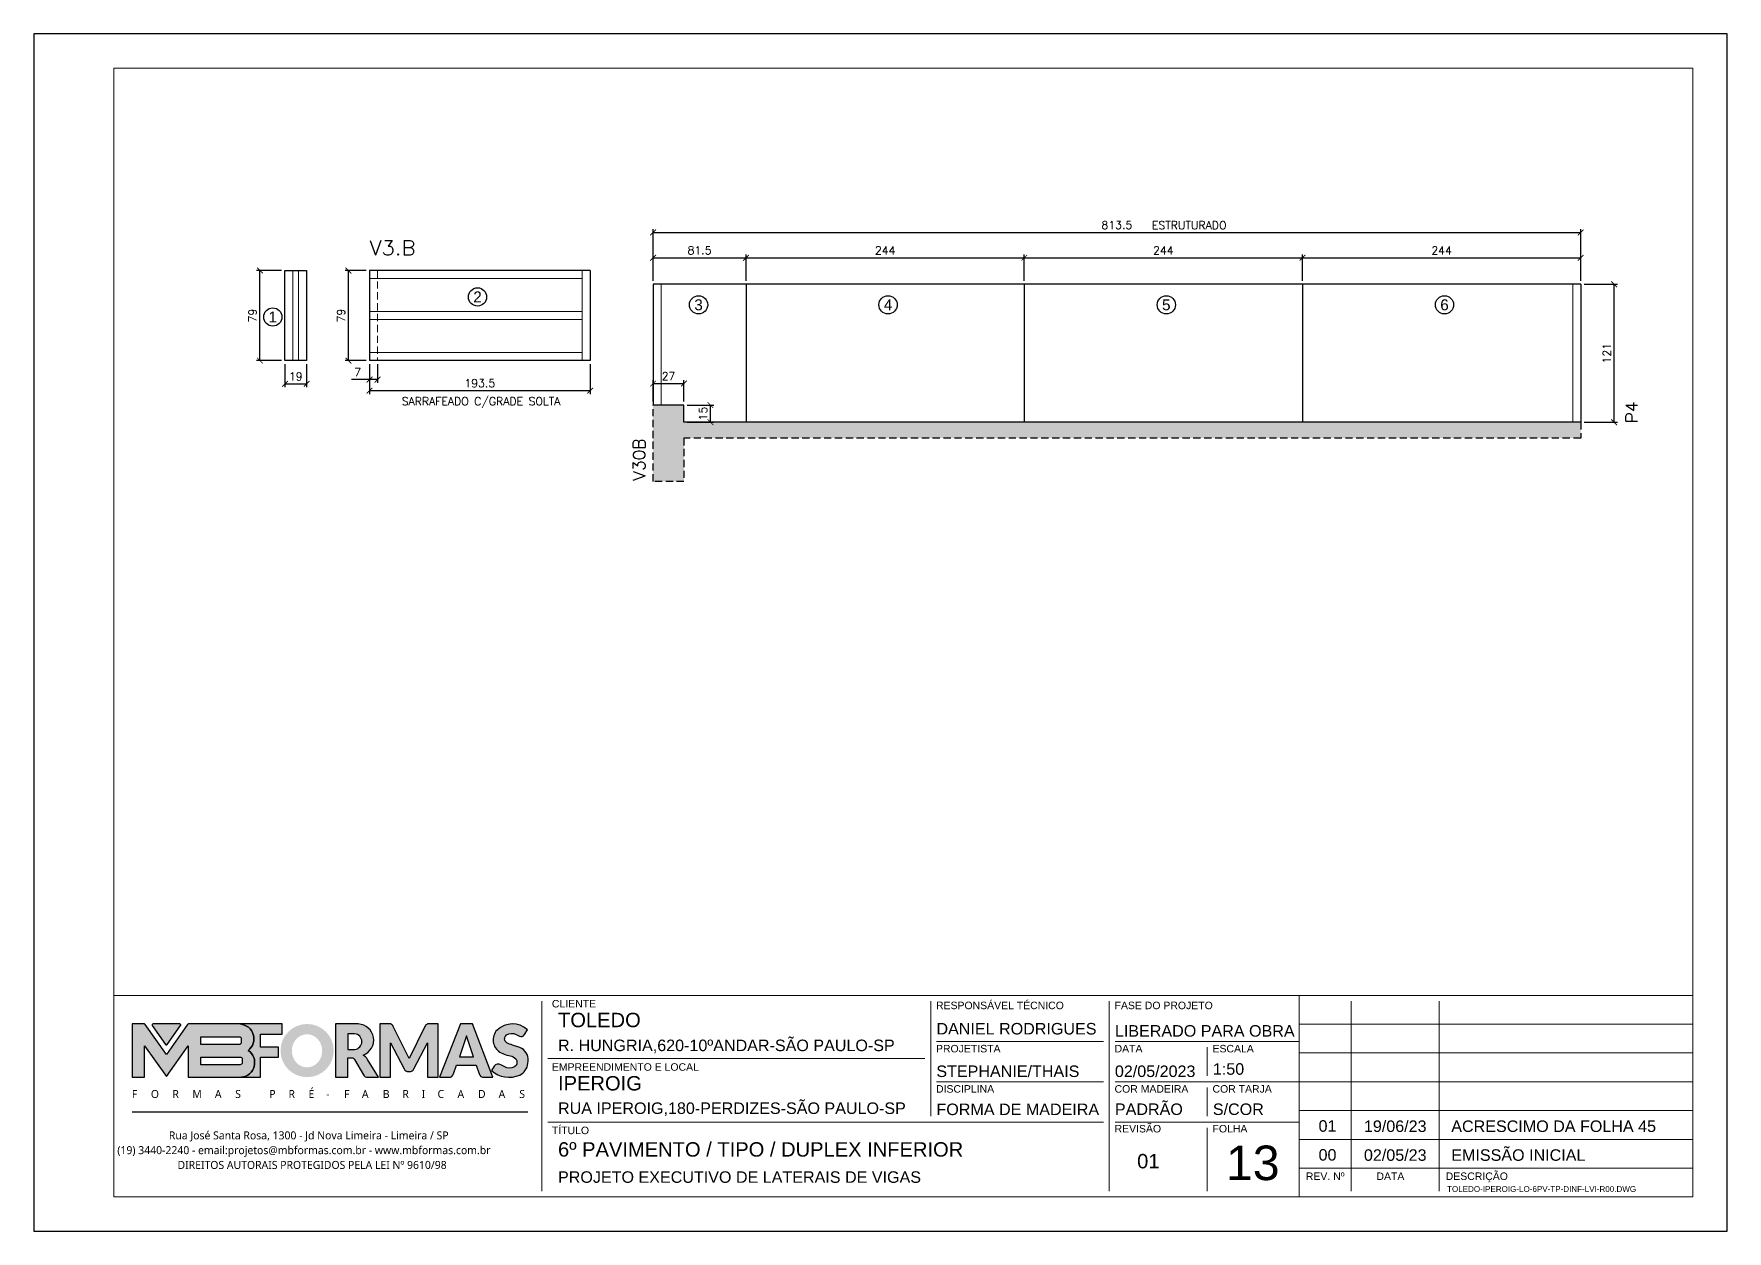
# Model space of a CAD drawing. Extents: x -23436 to 4767, y -4638 to 9755.
# Drawn here: x -19091 to -17606, y 5232 to 6282 of the extents above; entities that cross this region are included whole.
import ezdxf
from ezdxf.enums import TextEntityAlignment as Align

# ---------------------------------------------------------------- set-up
doc = ezdxf.new("R2010")
doc.units = 0
doc.header["$PDMODE"] = 2
doc.header["$PDSIZE"] = 10
doc.linetypes.add('HIDDEN', pattern=[9.525, 6.35, -3.175])
doc.layers.get('0').update_dxf_attribs({"lineweight": 13})
doc.layers.get('Defpoints').update_dxf_attribs({"lineweight": 13})
for name, color, linetype in [('Concreto', 250, 'HIDDEN'), ('Cota', 4, 'Continuous'), ('MB Logo', 255, 'Continuous'), ('Painéis', 200, 'Continuous'), ('Romaneio', 10, 'Continuous')]:
    doc.layers.add(name, color=color, linetype=linetype)
for name, color, linetype, lineweight in [('FOLHA MB', 7, 'Continuous', 13), ('N° Folha', 5, 'Continuous', 13), ('Sarr 2.2x7', 40, 'Continuous', 9), ('Texto Seção', 7, 'Continuous', 15)]:
    doc.layers.add(name, color=color, linetype=linetype, lineweight=lineweight)
doc.layers.add('Laje_Perimetro', color=7, linetype='Continuous', plot=False)
doc.styles.add('ARIAL', font='arial.ttf', dxfattribs={"oblique": 15, "height": 25})
doc.styles.add('MB_C01', font='arial.ttf', dxfattribs={"height": 1.3})
doc.styles.add('MB_C02', font='arial.ttf', dxfattribs={"height": 2})
doc.styles.add('MB_C03', font='arial.ttf', dxfattribs={"height": 2.5})
doc.styles.add('MB_C04', font='arial.ttf', dxfattribs={"height": 6})
doc.styles.add('MtXpl_Lucida_Sans_Un', font='l_10646.ttf')
doc.styles.add('REGUA-120', font='ROMANS.shx', dxfattribs={"height": 15})
doc.styles.add('ROMANS', font='romans.shx')
doc.dimstyles.new('Cota Paínel', dxfattribs={"dimtxt": 7, "dimasz": 5, "dimexe": 3, "dimexo": 3, "dimgap": 3, "dimtad": 1, "dimdec": 1, "dimzin": 12, "dimdsep": 46, "dimtxsty": 'ROMANS', "dimblk": 'ARCHTICK', "dimcen": 0, "dimclrd": 4, "dimclre": 4, "dimclrt": 1, "dimadec": 1, "dimazin": 3, "dimtfac": 1, "dimtdec": 1, "dimtmove": 0, "dimatfit": 3, "dimldrblk": 'OBLIQUE', "dimfxl": 1, "dimtolj": 1, "dimtzin": 12, "dimarcsym": 0})

# ---------------------------------------------------------------- blocks, each defined once
blk = doc.blocks.new('MB-NOVO')
at = {"layer": 'MB Logo', "linetype": 'Continuous'}
h = blk.add_hatch(color=256, dxfattribs=at)
h.dxf.hatch_style = 1
h.set_gradient(color1=(242, 132, 69), color2=(247, 180, 141), rotation=90, tint=1)
h.paths.add_polyline_path([(-18529.6, 10980.8), (-18475.7, 10980.8, 0.706757), (-18468.7, 11008, 0.681802), (-18476.7, 11034.9), (-18529.4, 11034.9, 0.243712), (-18530.2, 11034.5), (-18551.7, 11003.9), (-18573.3, 11034.5, 0.243712), (-18574.1, 11034.9), (-18586.5, 11034.9), (-18586.5, 10980.8), (-18573.9, 10980.8), (-18573.9, 11012.9), (-18551.7, 10981.5), (-18529.6, 11012.9)])
h.paths.add_polyline_path([(-18516.8, 11014.1), (-18516.8, 11022), (-18477.8, 11022, -0.414214), (-18475.8, 11020), (-18475.8, 11016.1, -0.414214), (-18477.8, 11014.1)], flags=16)
h.paths.add_polyline_path([(-18516.8, 11001.4), (-18476.8, 11001.4, -0.414214), (-18474.8, 10999.4), (-18474.8, 10995.5, -0.414214), (-18476.8, 10993.5), (-18516.8, 10993.5)], flags=16)
at = {"layer": 'MB Logo', "true_color": 0x262626}
h = blk.add_hatch(color=250, dxfattribs=at)
h.dxf.hatch_style = 1
h.paths.add_polyline_path([(-18537.3, 11033.3, 0.60809), (-18538.1, 11034.9), (-18565.3, 11034.9, 0.60809), (-18566.1, 11033.3), (-18552.5, 11014, 0.518202), (-18550.9, 11014)])
h = blk.add_hatch(color=250, dxfattribs=at)
h.dxf.hatch_style = 1
h.paths.add_polyline_path([(-18456.2, 11011.3), (-18456.2, 11024.6), (-18434.2, 11024.6), (-18434.2, 11034.9), (-18476.7, 11034.9, -0.681802), (-18468.7, 11008, -0.706757), (-18475.7, 10980.8), (-18456.2, 10980.8), (-18456.2, 11001.4), (-18437.8, 11001.4), (-18437.8, 11011.3)])
h = blk.add_hatch(color=250, dxfattribs=at)
h.dxf.hatch_style = 1
h.paths.add_polyline_path([(-18435.9, 11007.9, 1), (-18381.9, 11007.9, 1)])
edge = h.paths.add_edge_path(flags=16)
edge.add_ellipse((-18409, 11007.7), major_axis=(0, 16.8), ratio=0.916255, start_angle=0, end_angle=360)
h = blk.add_hatch(color=250, dxfattribs=at)
h.dxf.hatch_style = 1
h.paths.add_polyline_path([(-18357, 11034.9), (-18380.2, 11034.9), (-18380.2, 10980.8), (-18367.6, 10980.8), (-18367.6, 11000.7), (-18363.4, 11000.7, -0.195765), (-18360.9, 10998.9), (-18351.8, 10983.2, 0.261385), (-18347.5, 10980.8), (-18336.4, 10980.8), (-18347.5, 10999, 0.082429), (-18349.6, 11001.5), (-18351.9, 11003.4, 0.81838)])
h.paths.add_polyline_path([(-18360.8, 11009), (-18367.6, 11009), (-18367.6, 11025), (-18360.8, 11025, -0.92578)], flags=16)
h = blk.add_hatch(color=250, dxfattribs=at)
h.dxf.hatch_style = 1
h.paths.add_polyline_path([(-18286.6, 11015.9), (-18286.6, 10980.8), (-18275.8, 10980.8), (-18275.8, 11034.9), (-18286.6, 11034.9, 0.216647), (-18289.4, 11032.4), (-18305.5, 10999.8), (-18321.6, 11032.7, 0.199908), (-18324.3, 11034.9), (-18335.2, 11034.9), (-18335.2, 10980.8), (-18324.3, 10980.8), (-18324.3, 11015.9), (-18310.4, 10989.3, 0.279644), (-18306, 10986.6, 0.340986), (-18300.5, 10989.3)])
h = blk.add_hatch(color=250, dxfattribs=at)
h.dxf.hatch_style = 1
h.paths.add_polyline_path([(-18274.4, 10980.8), (-18265, 10980.8, 0.322517), (-18260.2, 10984.3), (-18257.3, 10993), (-18237.2, 10993), (-18234.3, 10984.3, 0.322517), (-18229.5, 10980.8), (-18220.3, 10980.8), (-18241.2, 11034.9), (-18253.4, 11034.9)])
h.paths.add_polyline_path([(-18254.4, 11001.6), (-18247.3, 11023), (-18240.1, 11001.6)], flags=16)
h = blk.add_hatch(color=250, dxfattribs=at)
h.dxf.hatch_style = 1
h.paths.add_polyline_path([(-18206, 11024, -0.247671), (-18196.9, 11024.3), (-18193.5, 11022.5, 0.40799), (-18188.2, 11024.1), (-18185.4, 11029.1, 0.392837), (-18216.2, 11028.7, 0.467779), (-18213.3, 11006.3, 0.077523), (-18201.2, 11002.1, -0.214206), (-18196.1, 10997.9, -0.284295), (-18198.2, 10991.4, -0.26924), (-18208.8, 10991.6), (-18212.2, 10993.6, 0.407727), (-18219, 10992.1), (-18221.8, 10987.7, 0.296878), (-18193.2, 10983.1, 0.272251), (-18184.9, 10995.3), (-18184.6, 10997.9, 0.348906), (-18193.7, 11011.2), (-18200.4, 11013.5, -0.045018), (-18205.8, 11015.7, -0.618284)])
at = {"layer": 'MB Logo', "linetype": 'Continuous'}
blk.add_line((-18586.5, 10945.9), (-18184.8, 10945.9), dxfattribs=at)
at = {"layer": 'MB Logo', "color": 23, "linetype": 'Continuous', "true_color": 0xf28445}
for points in [[(-18573.3, 11034.5, 0.243712), (-18574.1, 11034.9), (-18586.5, 11034.9), (-18586.5, 10980.8), (-18573.9, 10980.8), (-18573.9, 11012.9), (-18551.7, 10981.5), (-18529.6, 11012.9), (-18529.6, 10980.8), (-18475.7, 10980.8, 0.706757), (-18468.7, 11008, 0.681802), (-18476.7, 11034.9), (-18529.4, 11034.9, 0.243712), (-18530.2, 11034.5), (-18551.7, 11003.9)], [(-18516.8, 11022), (-18477.8, 11022, -0.414214), (-18475.8, 11020), (-18475.8, 11016.1, -0.414214), (-18477.8, 11014.1), (-18516.8, 11014.1)], [(-18516.8, 11001.4), (-18476.8, 11001.4, -0.414214), (-18474.8, 10999.4), (-18474.8, 10995.5, -0.414214), (-18476.8, 10993.5), (-18516.8, 10993.5)]]:
    blk.add_lwpolyline(points, format="xyb", close=True, dxfattribs=at)
at = {"layer": 'MB Logo', "color": 250, "true_color": 0x262626}
for points in [[(-18537.3, 11033.3, 0.60809), (-18538.1, 11034.9), (-18565.3, 11034.9, 0.60809), (-18566.1, 11033.3), (-18552.5, 11014, 0.518202), (-18550.9, 11014)], [(-18437.8, 11011.3), (-18456.2, 11011.3), (-18456.2, 11024.6), (-18434.2, 11024.6), (-18434.2, 11034.9), (-18476.7, 11034.9, -0.681802), (-18468.7, 11008, -0.706757), (-18475.7, 10980.8), (-18456.2, 10980.8), (-18456.2, 11001.4), (-18437.8, 11001.4)], [(-18347.5, 10980.8), (-18336.4, 10980.8), (-18347.5, 10999, 0.082429), (-18349.6, 11001.5), (-18351.9, 11003.4, 0.81838), (-18357, 11034.9), (-18380.2, 11034.9), (-18380.2, 10980.8), (-18367.6, 10980.8), (-18367.6, 11000.7), (-18363.4, 11000.7, -0.209789), (-18360.8, 10998.7), (-18351.8, 10983.2, 0.261385)], [(-18286.6, 11015.9), (-18286.6, 10980.8), (-18275.8, 10980.8), (-18275.8, 11034.9), (-18286.6, 11034.9, 0.216647), (-18289.4, 11032.4), (-18305.5, 10999.8), (-18321.5, 11032.4, 0.216647), (-18324.3, 11034.9), (-18335.2, 11034.9), (-18335.2, 10980.8), (-18324.3, 10980.8), (-18324.3, 11015.9), (-18310.4, 10989.3, 0.279644), (-18306, 10986.6), (-18304.9, 10986.6, 0.279644), (-18300.5, 10989.3)], [(-18265, 10980.8, 0.322517), (-18260.2, 10984.3), (-18257.3, 10993), (-18237.2, 10993), (-18234.3, 10984.3, 0.322517), (-18229.5, 10980.8), (-18220.3, 10980.8), (-18241.2, 11034.9), (-18253.4, 11034.9), (-18274.4, 10980.8)], [(-18206.2, 11015.9, -0.549626), (-18206.4, 11023.8, -0.258723), (-18196.9, 11024.3), (-18193.5, 11022.5, 0.40799), (-18188.2, 11024.1), (-18185.4, 11029.1, 0.392837), (-18216.2, 11028.7, 0.467779), (-18213.3, 11006.3, 0.077523), (-18201.2, 11002.1, -0.203897), (-18196.3, 10998.2), (-18196.1, 10997.8, -0.267611), (-18198, 10991.6), (-18198.5, 10991.3, -0.261145), (-18208.8, 10991.6), (-18212.2, 10993.6, 0.407727), (-18219, 10992.1), (-18221.8, 10987.7, 0.296878), (-18193.2, 10983.1, 0.265963), (-18184.9, 10994.9), (-18184.7, 10997.6, 0.340466), (-18193.1, 11011), (-18200.4, 11013.5, -0.049298)], [(-18367.6, 11009), (-18360.8, 11009, 0.92578), (-18360.8, 11025), (-18367.6, 11025)]]:
    blk.add_lwpolyline(points, format="xyb", close=True, dxfattribs=at)
blk.add_lwpolyline([(-18247.3, 11023), (-18254.4, 11001.6), (-18240.1, 11001.6)], close=True, dxfattribs=at)
at = {"layer": 'MB Logo', "color": 250, "true_color": 0x262626, "style": 'MtXpl_Lucida_Sans_Un'}
for s, height, p in [('F', 8.12, (-18586.8, 10959.8)), ('O', 8.12, (-18567.5, 10959.8)), ('R', 8.12, (-18545.6, 10959.8)), ('M', 8.12, (-18525.4, 10959.8)), ('A', 8.12, (-18502.5, 10959.8)), ('S', 8.12, (-18481.9, 10959.8)), ('P', 8.12, (-18447.3, 10959.8)), ('R', 8.12, (-18427.8, 10959.8)), ('É', 8.12, (-18407.5, 10959.8)), ('-', 8.12, (-18389.6, 10959.8)), ('F', 8.12, (-18371.4, 10959.8)), ('A', 8.12, (-18353.3, 10959.8)), ('B', 8.12, (-18332.1, 10959.8)), ('R', 8.12, (-18312.2, 10959.8)), ('I', 8.12, (-18292.7, 10959.8)), ('C', 8.12, (-18276.6, 10959.8)), ('A', 8.12, (-18256.3, 10959.8)), ('D', 8.12, (-18235.5, 10959.8)), ('A', 8.12, (-18214.6, 10959.8)), ('S', 8.12, (-18193.6, 10959.8)), ('DIREITOS AUTORAIS PROTEGIDOS PELA LEI Nº 9610/98', 8.122, (-18540.4, 10887.8))]:
    blk.add_text(s, height=height, dxfattribs=at).set_placement(p)
at = {"layer": 'MB Logo', "style": 'MtXpl_Lucida_Sans_Un'}
for s, p in [('Rua José Santa Rosa, 1300 - Jd Nova Limeira - Limeira / SP', (-18549.2, 10917.8)), ('(19) 3440-2240 - email:projetos@mbformas.com.br - www.mbformas.com.br', (-18601.5, 10902.8))]:
    blk.add_text(s, height=8.122, dxfattribs=at).set_placement(p)
blk = doc.blocks.new('A$C169d8357')
at = {"layer": 'FOLHA MB', "color": 1}
for p, q in [((1109.8, 356.7), (70, 356.7)), ((1109.8, 356.7), (1109.8, 179.9)), ((1455, 356.7), (1109.8, 356.7)), ((445.6, 351.7), (445.6, 185)), ((786.6, 351.7), (786.6, 250.7)), ((943.1, 351.7), (943.1, 185)), ((1155.3, 185), (1155.3, 351.7)), ((1232.6, 351.7), (1232.6, 185)), ((1455, 331.5), (1109.8, 331.5)), ((938.1, 316.3), (791.6, 316.3)), ((1109.8, 316.3), (948.2, 316.3)), ((781.5, 301.2), (450.7, 301.2)), ((1029, 311.3), (1029, 286)), ((1455, 306.2), (1109.8, 306.2)), ((938.1, 281), (791.6, 281)), ((1109.8, 281), (948.2, 281)), ((1029, 275.9), (1029, 250.7)), ((1455, 281), (1109.8, 281)), ((1455, 255.7), (1109.8, 255.7)), ((938.1, 245.6), (450.7, 245.6)), ((1109.8, 245.6), (948.2, 245.6)), ((1029, 240.6), (1029, 185)), ((1455, 230.4), (1109.8, 230.4)), ((1455, 205.2), (1109.8, 205.2))]:
    blk.add_line(p, q, dxfattribs=at)
for points in [[(0, 1199.9), (0, 149.9), (1485, 149.9), (1485, 1199.9)], [(70, 1169.9), (70, 179.9), (1455, 179.9), (1455, 1169.9)]]:
    blk.add_lwpolyline(points, close=True, dxfattribs=at)
at = {"layer": 'MB Logo', "xscale": 0.8642040370897565, "yscale": 0.8642040370897565, "zscale": 0.8642040370897565}
blk.add_blockref('MB-NOVO', (16148.7, -9204.8), dxfattribs=at)
at = {"layer": 'FOLHA MB', "color": 6}
for s, height, style, p in [('CLIENTE', 6.57, 'MB_C01', (454.3, 346.1)), ('RESPONSÁVEL TÉCNICO', 6.566, 'MB_C01', (791.2, 344.6)), ('FASE DO PROJETO', 6.566, 'MB_C01', (947.8, 344.6)), ('R. HUNGRIA,620-10ºANDAR-SÃO PAULO-SP', 10.102, 'MB_C02', (459.7, 307.8)), ('PROJETISTA', 6.57, 'MB_C01', (791.2, 306.7)), ('DATA', 6.57, 'MB_C01', (947.8, 306.7)), ('ESCALA', 6.57, 'MB_C01', (1033.7, 306.7)), ('EMPREENDIMENTO E LOCAL', 6.566, 'MB_C01', (454.3, 290.6)), ('DISCIPLINA', 6.57, 'MB_C01', (791.2, 271.4)), ('COR MADEIRA', 6.566, 'MB_C01', (947.8, 271.4)), ('COR TARJA', 6.57, 'MB_C01', (1033.7, 271.4)), ('RUA IPEROIG,180-PERDIZES-SÃO PAULO-SP', 10.102, 'MB_C02', (459.7, 252.7)), ('TÍTULO', 6.57, 'MB_C01', (454.3, 235)), ('REVISÃO', 6.57, 'MB_C01', (947.8, 236.5)), ('FOLHA', 6.57, 'MB_C01', (1033.7, 236.5)), ('PROJETO EXECUTIVO DE LATERAIS DE VIGAS', 10.102, 'MB_C02', (459.7, 192.3))]:
    blk.add_text(s, height=height, dxfattribs=dict(at, style=style)).set_placement(p)
at = {"layer": 'FOLHA MB', "color": 5}
for s, height, style, p in [('TOLEDO', 12.63, 'MB_C03', (459.7, 328.8)), ('DANIEL RODRIGUES', 10.102, 'MB_C02', (791.6, 322.4)), ('LIBERADO PARA OBRA', 10.102, 'MB_C02', (948.1, 320.5)), ('1:50', 10.1, 'MB_C02', (1034, 287.1)), ('IPEROIG', 12.63, 'MB_C03', (459.7, 273.3)), ('STEPHANIE/THAIS', 10.102, 'MB_C02', (791.5, 285.1)), ('02/05/2023', 10.1, 'MB_C02', (948.1, 285.1)), ('FORMA DE MADEIRA', 10.102, 'MB_C02', (791.6, 251.7)), ('PADRÃO', 10.1, 'MB_C02', (948.1, 251.8)), ('S/COR', 10.1, 'MB_C02', (1034, 251.8)), ('01', 10.1, 'MB_C02', (1126.7, 237.1)), ('19/06/23', 10.1, 'MB_C02', (1166.5, 236.9)), ('ACRESCIMO DA FOLHA 45', 10.102, 'MB_C02', (1243.1, 236.9)), ('6º PAVIMENTO / TIPO / DUPLEX INFERIOR', 12.628, 'MB_C03', (459.7, 215.3)), ('EMISSÃO INICIAL', 10.102, 'MB_C02', (1243.1, 211.6)), ('01', 12.63, 'MB_C03', (967.6, 205)), ('00', 10.1, 'MB_C02', (1126.7, 211.8)), ('02/05/23', 10.1, 'MB_C02', (1166.5, 211.6))]:
    blk.add_text(s, height=height, dxfattribs=dict(at, style=style)).set_placement(p)
at = {"layer": 'FOLHA MB', "color": 6, "style": 'MB_C01'}
for s, p in [('REV. Nº', (1132.5, 198.1)), ('DATA', (1189.7, 198.1)), ('DESCRIÇÃO', (1265.5, 198.1))]:
    blk.add_text(s, height=6.57, dxfattribs=at).set_placement(p, align=Align.MIDDLE_CENTER)
at = {"layer": 'FOLHA MB', "insert": (1239.4, 189.4), "char_height": 5.051, "width": 210.818, "attachment_point": 1, "style": 'MB_C04'}
blk.add_mtext('TOLEDO-IPEROIG-LO-6PV-TP-DINF-LVI-R00.DWG', dxfattribs=at)
blk = doc.blocks.new('_ArchTick')
at = {"color": 0, "linetype": 'ByBlock', "const_width": 0.15}
blk.add_lwpolyline([(-0.5, -0.5), (0.5, 0.5)], dxfattribs=at)
blk = doc.blocks.new('*D185')
at = {"layer": 'Cota', "color": 4, "lineweight": -2, "transparency": 16777216}
for p, q in [((-18874.2, 6074.7), (-18896.1, 6074.7)), ((-18893.1, 5995.7), (-18893.1, 6074.7)), ((-18874.2, 5995.7), (-18896.1, 5995.7))]:
    blk.add_line(p, q, dxfattribs=at)
at = {"layer": 'Defpoints', "color": 0, "transparency": 16777216}
for p in [(-18893.1, 6074.7), (-18871.2, 6074.7), (-18871.2, 5995.7)]:
    blk.add_point(p, dxfattribs=at)
at = {"layer": 'Cota', "color": 4, "lineweight": -2, "transparency": 16777216, "xscale": 5, "yscale": 5, "zscale": 5}
for p, rotation in [((-18893.1, 6074.7), 90), ((-18893.1, 5995.7), 270)]:
    blk.add_blockref('_ArchTick', p, dxfattribs=dict(at, rotation=rotation))
at = {"layer": 'Cota', "color": 1, "transparency": 16777216, "insert": (-18899.6, 6035.2), "char_height": 7, "attachment_point": 5, "rotation": 90, "style": 'ROMANS'}
blk.add_mtext('\\A1;79', dxfattribs=at)
blk = doc.blocks.new('_OBLIQUE')
at = {"color": 0, "linetype": 'ByBlock', "lineweight": -2}
for p, q in [((0, 0), (-1, 0)), ((-0.5, -0.5), (0.5, 0.5))]:
    blk.add_line(p, q, dxfattribs=at)
blk = doc.blocks.new('*D186')
at = {"layer": 'Cota', "color": 4, "lineweight": -2, "transparency": 16777216}
for p, q in [((-18800, 6074.7), (-18818.5, 6074.7)), ((-18815.5, 5995.7), (-18815.5, 6074.7)), ((-18800, 5995.7), (-18818.5, 5995.7))]:
    blk.add_line(p, q, dxfattribs=at)
at = {"layer": 'Defpoints', "color": 0, "transparency": 16777216}
for p in [(-18815.5, 6074.7), (-18797, 6074.7), (-18797, 5995.7)]:
    blk.add_point(p, dxfattribs=at)
at = {"layer": 'Cota', "color": 4, "lineweight": -2, "transparency": 16777216, "xscale": 5, "yscale": 5, "zscale": 5}
for p, rotation in [((-18815.5, 6074.7), 90), ((-18815.5, 5995.7), 270)]:
    blk.add_blockref('_ArchTick', p, dxfattribs=dict(at, rotation=rotation))
at = {"layer": 'Cota', "color": 1, "transparency": 16777216, "insert": (-18822, 6035.2), "char_height": 7, "attachment_point": 5, "rotation": 90, "style": 'ROMANS'}
blk.add_mtext('\\A1;79', dxfattribs=at)
blk = doc.blocks.new('*D187')
at = {"layer": 'Cota', "color": 4, "lineweight": -2, "transparency": 16777216}
for p, q in [((-18871.2, 5992.7), (-18871.2, 5972.3)), ((-18852.2, 5992.7), (-18852.2, 5972.3)), ((-18871.2, 5975.3), (-18852.2, 5975.3))]:
    blk.add_line(p, q, dxfattribs=at)
at = {"layer": 'Defpoints', "color": 0, "transparency": 16777216}
for p in [(-18871.2, 5995.7), (-18852.2, 5995.7), (-18852.2, 5975.3)]:
    blk.add_point(p, dxfattribs=at)
at = {"layer": 'Cota', "color": 4, "lineweight": -2, "transparency": 16777216, "xscale": 5, "yscale": 5, "zscale": 5, "rotation": 180}
blk.add_blockref('_ArchTick', (-18871.2, 5975.3), dxfattribs=at)
at = {"layer": 'Cota', "color": 4, "lineweight": -2, "transparency": 16777216, "xscale": 5, "yscale": 5, "zscale": 5}
blk.add_blockref('_ArchTick', (-18852.2, 5975.3), dxfattribs=at)
at = {"layer": 'Cota', "color": 1, "transparency": 16777216, "insert": (-18861.7, 5981.8), "char_height": 7, "attachment_point": 5, "style": 'ROMANS'}
blk.add_mtext('\\A1;19', dxfattribs=at)
blk = doc.blocks.new('*D188')
at = {"layer": 'Cota', "color": 4, "lineweight": -2, "transparency": 16777216}
for p, q in [((-18797, 5992.7), (-18797, 5966.4)), ((-18603.5, 5992.7), (-18603.5, 5966.4)), ((-18797, 5969.4), (-18603.5, 5969.4))]:
    blk.add_line(p, q, dxfattribs=at)
at = {"layer": 'Defpoints', "color": 0, "transparency": 16777216}
for p in [(-18797, 5995.7), (-18603.5, 5995.7), (-18603.5, 5969.4)]:
    blk.add_point(p, dxfattribs=at)
at = {"layer": 'Cota', "color": 4, "lineweight": -2, "transparency": 16777216, "xscale": 5, "yscale": 5, "zscale": 5, "rotation": 180}
blk.add_blockref('_ArchTick', (-18797, 5969.4), dxfattribs=at)
at = {"layer": 'Cota', "color": 4, "lineweight": -2, "transparency": 16777216, "xscale": 5, "yscale": 5, "zscale": 5}
blk.add_blockref('_ArchTick', (-18603.5, 5969.4), dxfattribs=at)
at = {"layer": 'Cota', "color": 1, "transparency": 16777216, "insert": (-18700.3, 5975.9), "char_height": 7, "attachment_point": 5, "style": 'ROMANS'}
blk.add_mtext('\\A1;193.5', dxfattribs=at)
blk = doc.blocks.new('*D189')
at = {"layer": 'Cota', "color": 4, "lineweight": -2, "transparency": 16777216}
for p, q in [((-18797, 5992.7), (-18797, 5976.1)), ((-18790, 5992.7), (-18790, 5976.1)), ((-18797, 5979.1), (-18812.7, 5979.1)), ((-18790, 5979.1), (-18797, 5979.1))]:
    blk.add_line(p, q, dxfattribs=at)
at = {"layer": 'Defpoints', "color": 0, "transparency": 16777216}
for p in [(-18797, 5995.7), (-18790, 5995.7), (-18797, 5979.1)]:
    blk.add_point(p, dxfattribs=at)
at = {"layer": 'Cota', "color": 4, "lineweight": -2, "transparency": 16777216, "xscale": 5, "yscale": 5, "zscale": 5, "rotation": 180}
blk.add_blockref('_ArchTick', (-18797, 5979.1), dxfattribs=at)
at = {"layer": 'Cota', "color": 4, "lineweight": -2, "transparency": 16777216, "xscale": 5, "yscale": 5, "zscale": 5}
blk.add_blockref('_ArchTick', (-18790, 5979.1), dxfattribs=at)
at = {"layer": 'Cota', "color": 1, "transparency": 16777216, "insert": (-18807.4, 5985.6), "char_height": 7, "attachment_point": 5, "style": 'ROMANS'}
blk.add_mtext('\\A1;7', dxfattribs=at)
blk = doc.blocks.new('*D190')
at = {"layer": 'Cota', "color": 4, "lineweight": -2, "transparency": 16777216}
for p, q in [((-17731.8, 6062.7), (-17702.5, 6062.7)), ((-17705.5, 5941.7), (-17705.5, 6062.7)), ((-17731.8, 5941.7), (-17702.5, 5941.7))]:
    blk.add_line(p, q, dxfattribs=at)
at = {"layer": 'Defpoints', "color": 0, "transparency": 16777216}
for p in [(-17734.8, 6062.7), (-17705.5, 6062.7), (-17734.8, 5941.7)]:
    blk.add_point(p, dxfattribs=at)
at = {"layer": 'Cota', "color": 4, "lineweight": -2, "transparency": 16777216, "xscale": 5, "yscale": 5, "zscale": 5}
for p, rotation in [((-17705.5, 6062.7), 90), ((-17705.5, 5941.7), 270)]:
    blk.add_blockref('_ArchTick', p, dxfattribs=dict(at, rotation=rotation))
at = {"layer": 'Cota', "color": 1, "transparency": 16777216, "insert": (-17712, 6002.2), "char_height": 7, "attachment_point": 5, "rotation": 90, "style": 'ROMANS'}
blk.add_mtext('\\A1;121', dxfattribs=at)
blk = doc.blocks.new('*D191')
at = {"layer": 'Cota', "color": 4, "lineweight": -2, "transparency": 16777216}
for p, q in [((-18548.3, 6065.7), (-18548.3, 6088.9)), ((-18466.8, 6065.7), (-18466.8, 6088.9)), ((-18548.3, 6085.9), (-18466.8, 6085.9))]:
    blk.add_line(p, q, dxfattribs=at)
at = {"layer": 'Defpoints', "color": 0, "transparency": 16777216}
for p in [(-18466.8, 6085.9), (-18548.3, 6062.7), (-18466.8, 6062.7)]:
    blk.add_point(p, dxfattribs=at)
at = {"layer": 'Cota', "color": 4, "lineweight": -2, "transparency": 16777216, "xscale": 5, "yscale": 5, "zscale": 5, "rotation": 180}
blk.add_blockref('_ArchTick', (-18548.3, 6085.9), dxfattribs=at)
at = {"layer": 'Cota', "color": 4, "lineweight": -2, "transparency": 16777216, "xscale": 5, "yscale": 5, "zscale": 5}
blk.add_blockref('_ArchTick', (-18466.8, 6085.9), dxfattribs=at)
at = {"layer": 'Cota', "color": 1, "transparency": 16777216, "insert": (-18507.6, 6092.4), "char_height": 7, "attachment_point": 5, "style": 'ROMANS'}
blk.add_mtext('\\A1;81.5', dxfattribs=at)
blk = doc.blocks.new('*D192')
at = {"layer": 'Cota', "color": 4, "lineweight": -2, "transparency": 16777216}
for p, q in [((-18466.8, 6065.7), (-18466.8, 6088.9)), ((-18222.8, 6065.7), (-18222.8, 6088.9)), ((-18466.8, 6085.9), (-18222.8, 6085.9))]:
    blk.add_line(p, q, dxfattribs=at)
at = {"layer": 'Defpoints', "color": 0, "transparency": 16777216}
for p in [(-18222.8, 6085.9), (-18466.8, 6062.7), (-18222.8, 6062.7)]:
    blk.add_point(p, dxfattribs=at)
at = {"layer": 'Cota', "color": 4, "lineweight": -2, "transparency": 16777216, "xscale": 5, "yscale": 5, "zscale": 5, "rotation": 180}
blk.add_blockref('_ArchTick', (-18466.8, 6085.9), dxfattribs=at)
at = {"layer": 'Cota', "color": 4, "lineweight": -2, "transparency": 16777216, "xscale": 5, "yscale": 5, "zscale": 5}
blk.add_blockref('_ArchTick', (-18222.8, 6085.9), dxfattribs=at)
at = {"layer": 'Cota', "color": 1, "transparency": 16777216, "insert": (-18344.8, 6092.4), "char_height": 7, "attachment_point": 5, "style": 'ROMANS'}
blk.add_mtext('\\A1;244', dxfattribs=at)
blk = doc.blocks.new('*D193')
at = {"layer": 'Cota', "color": 4, "lineweight": -2, "transparency": 16777216}
for p, q in [((-18222.8, 6065.7), (-18222.8, 6088.9)), ((-17978.8, 6065.7), (-17978.8, 6088.9)), ((-18222.8, 6085.9), (-17978.8, 6085.9))]:
    blk.add_line(p, q, dxfattribs=at)
at = {"layer": 'Defpoints', "color": 0, "transparency": 16777216}
for p in [(-17978.8, 6085.9), (-18222.8, 6062.7), (-17978.8, 6062.7)]:
    blk.add_point(p, dxfattribs=at)
at = {"layer": 'Cota', "color": 4, "lineweight": -2, "transparency": 16777216, "xscale": 5, "yscale": 5, "zscale": 5, "rotation": 180}
blk.add_blockref('_ArchTick', (-18222.8, 6085.9), dxfattribs=at)
at = {"layer": 'Cota', "color": 4, "lineweight": -2, "transparency": 16777216, "xscale": 5, "yscale": 5, "zscale": 5}
blk.add_blockref('_ArchTick', (-17978.8, 6085.9), dxfattribs=at)
at = {"layer": 'Cota', "color": 1, "transparency": 16777216, "insert": (-18100.8, 6092.4), "char_height": 7, "attachment_point": 5, "style": 'ROMANS'}
blk.add_mtext('\\A1;244', dxfattribs=at)
blk = doc.blocks.new('*D194')
at = {"layer": 'Cota', "color": 4, "lineweight": -2, "transparency": 16777216}
for p, q in [((-17978.8, 6065.7), (-17978.8, 6088.9)), ((-17734.8, 6065.7), (-17734.8, 6088.9)), ((-17978.8, 6085.9), (-17734.8, 6085.9))]:
    blk.add_line(p, q, dxfattribs=at)
at = {"layer": 'Defpoints', "color": 0, "transparency": 16777216}
for p in [(-17734.8, 6085.9), (-17978.8, 6062.7), (-17734.8, 6062.7)]:
    blk.add_point(p, dxfattribs=at)
at = {"layer": 'Cota', "color": 4, "lineweight": -2, "transparency": 16777216, "xscale": 5, "yscale": 5, "zscale": 5, "rotation": 180}
blk.add_blockref('_ArchTick', (-17978.8, 6085.9), dxfattribs=at)
at = {"layer": 'Cota', "color": 4, "lineweight": -2, "transparency": 16777216, "xscale": 5, "yscale": 5, "zscale": 5}
blk.add_blockref('_ArchTick', (-17734.8, 6085.9), dxfattribs=at)
at = {"layer": 'Cota', "color": 1, "transparency": 16777216, "insert": (-17856.8, 6092.4), "char_height": 7, "attachment_point": 5, "style": 'ROMANS'}
blk.add_mtext('\\A1;244', dxfattribs=at)
blk = doc.blocks.new('*D195')
at = {"layer": 'Cota', "color": 4, "lineweight": -2, "transparency": 16777216}
for p, q in [((-18548.3, 6065.7), (-18548.3, 6111.1)), ((-18548.3, 6108.1), (-17734.8, 6108.1)), ((-17734.8, 6065.7), (-17734.8, 6111.1))]:
    blk.add_line(p, q, dxfattribs=at)
at = {"layer": 'Defpoints', "color": 0, "transparency": 16777216}
for p in [(-17734.8, 6108.1), (-18548.3, 6062.7), (-17734.8, 6062.7)]:
    blk.add_point(p, dxfattribs=at)
at = {"layer": 'Cota', "color": 4, "lineweight": -2, "transparency": 16777216, "xscale": 5, "yscale": 5, "zscale": 5, "rotation": 180}
blk.add_blockref('_ArchTick', (-18548.3, 6108.1), dxfattribs=at)
at = {"layer": 'Cota', "color": 4, "lineweight": -2, "transparency": 16777216, "xscale": 5, "yscale": 5, "zscale": 5}
blk.add_blockref('_ArchTick', (-17734.8, 6108.1), dxfattribs=at)
at = {"layer": 'Cota', "color": 1, "transparency": 16777216, "insert": (-18141.6, 6114.6), "char_height": 7, "attachment_point": 5, "style": 'ROMANS'}
blk.add_mtext('\\A1;813.5', dxfattribs=at)
blk = doc.blocks.new('*D196')
at = {"layer": 'Cota', "color": 4, "lineweight": -2, "transparency": 16777216}
for p, q in [((-18548.3, 5959.7), (-18548.3, 5978.6)), ((-18548.3, 5975.6), (-18521.3, 5975.6)), ((-18521.3, 5959.7), (-18521.3, 5978.6))]:
    blk.add_line(p, q, dxfattribs=at)
at = {"layer": 'Defpoints', "color": 0, "transparency": 16777216}
for p in [(-18521.3, 5975.6), (-18548.3, 5956.7), (-18521.3, 5956.7)]:
    blk.add_point(p, dxfattribs=at)
at = {"layer": 'Cota', "color": 4, "lineweight": -2, "transparency": 16777216, "xscale": 5, "yscale": 5, "zscale": 5, "rotation": 180}
blk.add_blockref('_ArchTick', (-18548.3, 5975.6), dxfattribs=at)
at = {"layer": 'Cota', "color": 4, "lineweight": -2, "transparency": 16777216, "xscale": 5, "yscale": 5, "zscale": 5}
blk.add_blockref('_ArchTick', (-18521.3, 5975.6), dxfattribs=at)
at = {"layer": 'Cota', "color": 1, "transparency": 16777216, "insert": (-18534.8, 5982.1), "char_height": 7, "attachment_point": 5, "style": 'ROMANS'}
blk.add_mtext('\\A1;27', dxfattribs=at)
blk = doc.blocks.new('*D197')
at = {"layer": 'Cota', "color": 4, "lineweight": -2, "transparency": 16777216}
for p, q in [((-18518.3, 5956.7), (-18495, 5956.7)), ((-18498, 5941.7), (-18498, 5956.7)), ((-18518.3, 5941.7), (-18495, 5941.7))]:
    blk.add_line(p, q, dxfattribs=at)
at = {"layer": 'Defpoints', "color": 0, "transparency": 16777216}
for p in [(-18521.3, 5956.7), (-18498, 5956.7), (-18521.3, 5941.7)]:
    blk.add_point(p, dxfattribs=at)
at = {"layer": 'Cota', "color": 4, "lineweight": -2, "transparency": 16777216, "xscale": 5, "yscale": 5, "zscale": 5}
for p, rotation in [((-18498, 5956.7), 90), ((-18498, 5941.7), 270)]:
    blk.add_blockref('_ArchTick', p, dxfattribs=dict(at, rotation=rotation))
at = {"layer": 'Cota', "color": 1, "transparency": 16777216, "insert": (-18504.5, 5949.2), "char_height": 7, "attachment_point": 5, "rotation": 90, "style": 'ROMANS'}
blk.add_mtext('\\A1;15', dxfattribs=at)

msp = doc.modelspace()

# ---------------------------------------------------------------- hatches: boundary and pattern name
at = {"layer": 'Concreto'}
h = msp.add_hatch(dxfattribs=at)
h.set_pattern_fill('AR-CONC', color=256, scale=2.5)
h.set_pattern_definition([(50, (1665.978, 0), (17.931505, -1.568803), [1.875, -20.625]), (355, (1665.978, 0), (-3.468783, 18.804803), [1.5, -16.5]), (100.45144, (1667.472, -0.13), (14.462721, 17.236), [1.593505, -17.528553]), (46.1842, (1665.978, 5), (26.681033, -4.137982), [2.8125, -30.9375]), (96.63564, (1668.2, 4.655), (23.36655, 24.352965), [2.39026, -26.292844]), (351.18416, (1665.978, 5), (23.36655, 24.352965), [2.25, -24.75]), (21, (1668.478, 3.75), (14.922676, -10.065472), [1.875, -20.625]), (326, (1668.478, 3.75), (6.082883, 18.128751), [1.5, -16.5]), (71.451445, (1669.721, 2.911), (21.00556, 8.063279), [1.593505, -17.528553]), (37.5, (1665.9776, 0), (0.3039964, 8.3223463), [0, -16.3, 0, -16.75, 0, -16.5625]), (7.5, (1665.978, 0), (6.5767384, 9.8602928), [0, -9.55, 0, -15.925, 0, -6.3125]), (327.5, (1660.4026, 0), (13.345561, -0.5638718), [0, -6.25, 0, -19.5, 0, -25.875]), (317.5, (1657.903, 0), (14.579654, 2.5026246), [0, -8.125, 0, -12.95, 0, -18.375])])
h.paths.add_polyline_path([(-17734.82, 5941.72), (-18521.32, 5941.72), (-18521.32, 5956.72), (-18548.32, 5956.72), (-18548.32, 5889.72), (-18521.32, 5889.72), (-18521.32, 5927.72), (-17734.82, 5927.72)])

# ---------------------------------------------------------------- linework, layer by layer
for p, q in [((-18548.32, 5889.72), (-18548.32, 5956.72)), ((-17734.82, 5941.72), (-17734.82, 5927.72)), ((-17734.82, 5927.72), (-18521.32, 5927.72)), ((-18521.32, 5927.72), (-18521.32, 5889.72)), ((-18521.32, 5889.72), (-18548.32, 5889.72))]:
    msp.add_line(p, q, dxfattribs=at)
at = {"layer": 'Laje_Perimetro'}
msp.add_lwpolyline([(-17606.38, 6282.26), (-19091.4, 6282.26), (-19091.4, 5232.26), (-17606.38, 5232.26)], close=True, dxfattribs=at)
at = {"layer": 'Painéis'}
for p, q in [((-18871.19, 5995.72), (-18871.19, 6074.72)), ((-18871.19, 6074.72), (-18852.19, 6074.72)), ((-18852.19, 6074.72), (-18852.19, 5995.72)), ((-18603.53, 6074.72), (-18797.03, 6074.72)), ((-18797.03, 6074.72), (-18797.03, 5995.72)), ((-18603.53, 6074.72), (-18603.53, 5995.72)), ((-18548.32, 6062.72), (-18548.32, 5956.72)), ((-17734.82, 6062.72), (-18548.32, 6062.72)), ((-18466.82, 6062.72), (-18466.82, 5941.72)), ((-18222.82, 6062.72), (-18222.82, 5941.72)), ((-17978.82, 6062.72), (-17978.82, 5941.72)), ((-17734.82, 6062.72), (-17734.82, 5941.72)), ((-18852.19, 5995.72), (-18871.19, 5995.72)), ((-18603.53, 5995.72), (-18797.03, 5995.72)), ((-18521.32, 5956.72), (-18548.32, 5956.72)), ((-18521.32, 5941.72), (-18521.32, 5956.72)), ((-17734.82, 5941.72), (-18521.32, 5941.72))]:
    msp.add_line(p, q, dxfattribs=at)
at = {"layer": 'Romaneio'}
for centre in [(-18702.3, 6051.56), (-18508.45, 6044.66), (-18342.25, 6044.66), (-18098.25, 6044.66), (-17854.25, 6044.66), (-18881.84, 6033.95)]:
    msp.add_circle(centre, 8, dxfattribs=at)
at = {"layer": 'Sarr 2.2x7', "color": 50}
for p, q in [((-18871.19, 5995.72), (-18871.19, 6074.72)), ((-18871.19, 6074.72), (-18867.69, 6074.72)), ((-18864.19, 6074.72), (-18867.69, 6074.72)), ((-18864.19, 5995.72), (-18864.19, 6074.72)), ((-18859.19, 6074.72), (-18855.69, 6074.72)), ((-18859.19, 6074.72), (-18859.19, 5995.72)), ((-18852.19, 6074.72), (-18855.69, 6074.72)), ((-18852.19, 6074.72), (-18852.19, 5995.72)), ((-18797.03, 6074.72), (-18797.03, 6071.22)), ((-18797.03, 6074.72), (-18610.53, 6074.72)), ((-18610.53, 6074.72), (-18607.03, 6074.72)), ((-18610.53, 6074.72), (-18610.53, 5995.72)), ((-18610.53, 6074.72), (-18610.53, 6071.22)), ((-18603.53, 6074.72), (-18607.03, 6074.72)), ((-18603.53, 6074.72), (-18603.53, 5995.72)), ((-18797.03, 6067.72), (-18797.03, 6071.22)), ((-18797.03, 6067.72), (-18610.53, 6067.72)), ((-18610.53, 6067.72), (-18610.53, 6071.22)), ((-18548.32, 5956.72), (-18548.32, 6062.72)), ((-18548.32, 6062.72), (-18544.82, 6062.72)), ((-18541.32, 6062.72), (-18544.82, 6062.72)), ((-18541.32, 5956.72), (-18541.32, 6062.72)), ((-17741.82, 6062.72), (-17738.32, 6062.72)), ((-17741.82, 6062.72), (-17741.82, 5941.72)), ((-17734.82, 6062.72), (-17738.32, 6062.72)), ((-17734.82, 6062.72), (-17734.82, 5941.72)), ((-18797.03, 6038.72), (-18797.03, 6035.22)), ((-18797.03, 6038.72), (-18610.53, 6038.72)), ((-18797.03, 6031.72), (-18797.03, 6035.22)), ((-18797.03, 6031.72), (-18610.53, 6031.72)), ((-18610.53, 6038.72), (-18610.53, 6035.22)), ((-18610.53, 6031.72), (-18610.53, 6035.22)), ((-18610.53, 6002.72), (-18797.03, 6002.72)), ((-18797.03, 6002.72), (-18797.03, 5999.22)), ((-18610.53, 6002.72), (-18610.53, 5999.22)), ((-18871.19, 5995.72), (-18867.69, 5995.72)), ((-18864.19, 5995.72), (-18867.69, 5995.72)), ((-18859.19, 5995.72), (-18855.69, 5995.72)), ((-18852.19, 5995.72), (-18855.69, 5995.72)), ((-18797.03, 5995.72), (-18797.03, 5999.22)), ((-18610.53, 5995.72), (-18797.03, 5995.72)), ((-18610.53, 5995.72), (-18610.53, 5999.22)), ((-18610.53, 5995.72), (-18607.03, 5995.72)), ((-18603.53, 5995.72), (-18607.03, 5995.72)), ((-18548.32, 5956.72), (-18544.82, 5956.72)), ((-18541.32, 5956.72), (-18544.82, 5956.72)), ((-17741.82, 5941.72), (-17738.32, 5941.72)), ((-17734.82, 5941.72), (-17738.32, 5941.72))]:
    msp.add_line(p, q, dxfattribs=at)
at = {"layer": 'Sarr 2.2x7', "linetype": 'HIDDEN'}
msp.add_line((-18790.03, 6074.72), (-18790.03, 5995.72), dxfattribs=at)

# ---------------------------------------------------------------- block references
at = {"layer": 'MB Logo'}
msp.add_blockref('A$C169d8357', (-19091.4, 5082.32), dxfattribs=at)

# ---------------------------------------------------------------- texts
at = {"layer": 'N° Folha', "color": 5, "style": 'MB_C04'}
msp.add_text('13', height=30.306, dxfattribs=at).set_placement((-18045.93, 5277))
at = {"layer": 'Painéis', "color": 1, "char_height": 7, "attachment_point": 5, "style": 'ROMANS'}
for s, insert in [('\\A1;ESTRUTURADO', (-18078.14, 6114.44)), ('\\A1;SARRAFEADO C/GRADE SOLTA', (-18699.21, 5958.9))]:
    msp.add_mtext(s, dxfattribs=dict(at, insert=insert))
at = {"layer": 'Romaneio', "color": 0, "style": 'ARIAL'}
for s, p in [('2', (-18702.3, 6051.56)), ('3', (-18508.45, 6044.66)), ('4', (-18342.25, 6044.66)), ('5', (-18098.25, 6044.66)), ('6', (-17854.25, 6044.66)), ('1', (-18881.84, 6033.95))]:
    msp.add_text(s, height=9.6, dxfattribs=at).set_placement(p, align=Align.MIDDLE_CENTER)
at = {"layer": 'Texto Seção', "style": 'REGUA-120', "width": 1.05}
msp.add_text('V3.B', height=13, dxfattribs=at).set_placement((-18797.03, 6088.04))
for s, p in [('P4', (-17684.86, 5940.8)), ('V30B', (-18555.34, 5890.43))]:
    msp.add_text(s, height=10.4, rotation=90, dxfattribs=at).set_placement(p)

# ---------------------------------------------------------------- dimensions: what is measured, and where the dimension line sits
at = {"layer": 'Cota'}
for base, p1, p2, picture, middle in [((-17734.82, 6108.07), (-18548.32, 6062.72), (-17734.82, 6062.72), '*D195', (-18141.57, 6114.57)), ((-18466.82, 6085.88), (-18548.32, 6062.72), (-18466.82, 6062.72), '*D191', (-18507.57, 6092.38)), ((-18222.82, 6085.88), (-18466.82, 6062.72), (-18222.82, 6062.72), '*D192', (-18344.82, 6092.38)), ((-17978.82, 6085.88), (-18222.82, 6062.72), (-17978.82, 6062.72), '*D193', (-18100.82, 6092.38)), ((-17734.82, 6085.88), (-17978.82, 6062.72), (-17734.82, 6062.72), '*D194', (-17856.82, 6092.38)), ((-18852.19, 5975.27), (-18871.19, 5995.72), (-18852.19, 5995.72), '*D187', (-18861.69, 5981.77)), ((-18797.03, 5979.07), (-18790.03, 5995.72), (-18797.03, 5995.72), '*D189', (-18807.36, 5985.57)), ((-18603.53, 5969.43), (-18797.03, 5995.72), (-18603.53, 5995.72), '*D188', (-18700.28, 5975.93)), ((-18521.32, 5975.57), (-18548.32, 5956.72), (-18521.32, 5956.72), '*D196', (-18534.82, 5982.07))]:
    dim = msp.add_linear_dim(base=base, p1=p1, p2=p2, dimstyle='Cota Paínel', dxfattribs=at)
    dim.commit()
    dim.dimension.update_dxf_attribs({"geometry": picture, "text_midpoint": middle})
for base, p1, p2, picture, middle in [((-18893.12, 6074.72), (-18871.19, 5995.72), (-18871.19, 6074.72), '*D185', (-18899.62, 6035.22)), ((-18815.49, 6074.72), (-18797.03, 5995.72), (-18797.03, 6074.72), '*D186', (-18821.99, 6035.22)), ((-17705.49, 6062.72), (-17734.82, 5941.72), (-17734.82, 6062.72), '*D190', (-17711.99, 6002.22))]:
    dim = msp.add_linear_dim(base=base, p1=p1, p2=p2, angle=90, dimstyle='Cota Paínel', dxfattribs=at)
    dim.commit()
    dim.dimension.update_dxf_attribs({"geometry": picture, "text_midpoint": middle})
dim = msp.add_linear_dim(base=(-18498.04, 5956.72), p1=(-18521.32, 5941.72), p2=(-18521.32, 5956.72), angle=90, dimstyle='Cota Paínel', dxfattribs=at)
dim.commit()
dim.dimension.update_dxf_attribs({"geometry": '*D197', "text_midpoint": (-18498.04, 5949.22), "dimtype": 160})

doc.saveas('drawing.dxf')
